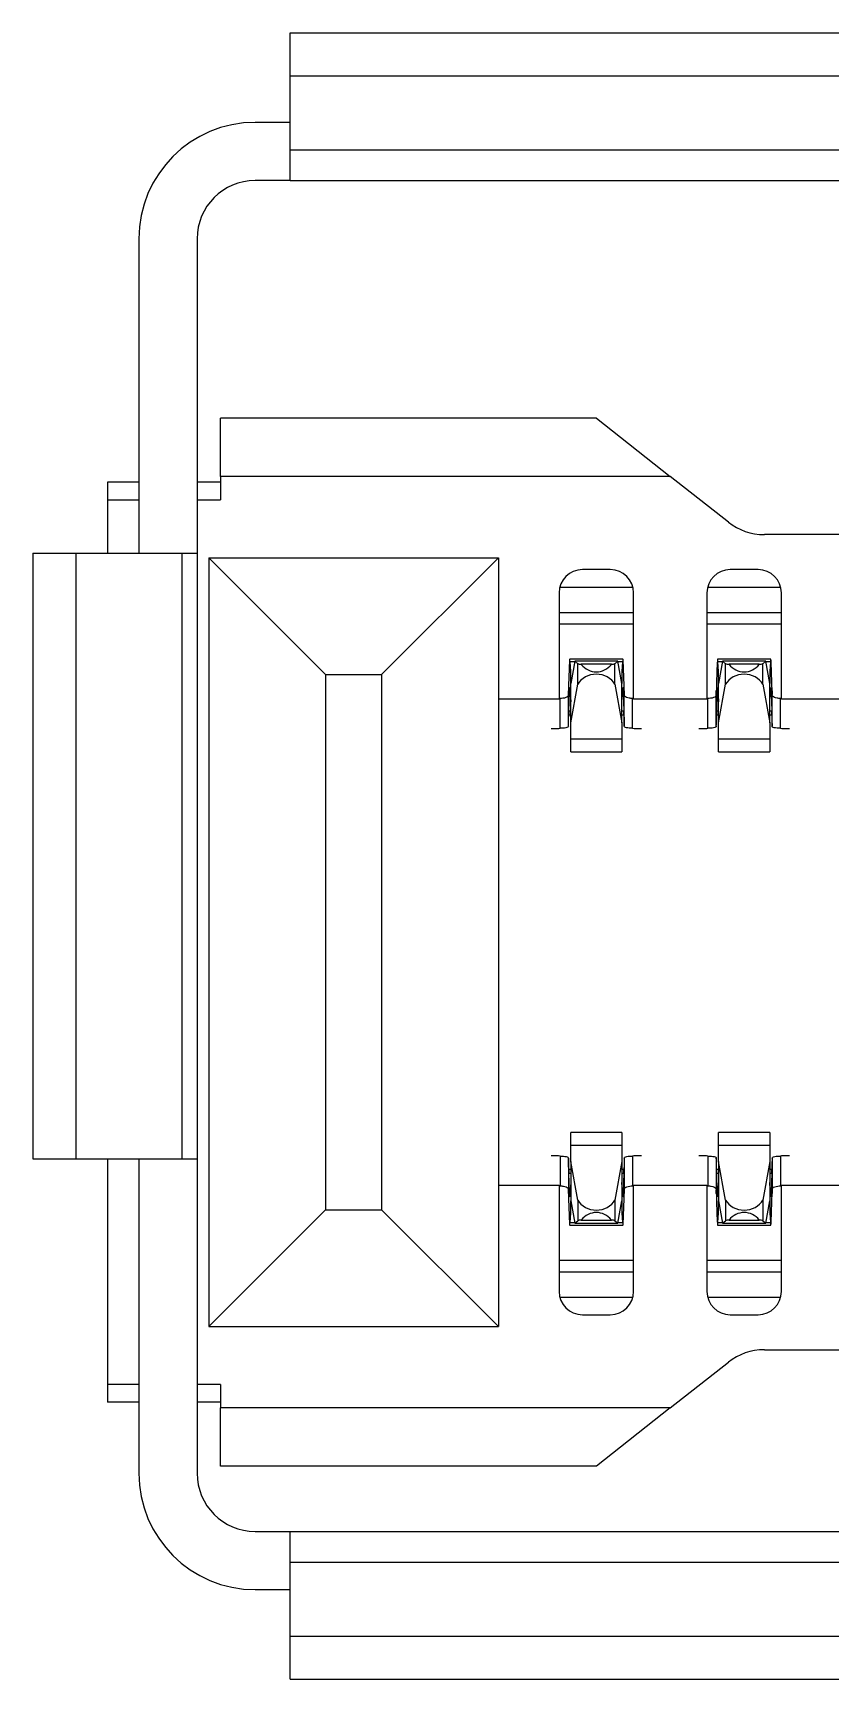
# Model space of a CAD drawing. Header units: millimetres. Extents: x 43 to 185, y 122 to 254.
# Drawn here: x 55.8 to 59.23, y 166 to 173.07 of the extents above; entities that cross this region are included whole.
import ezdxf

# ---------------------------------------------------------------- set-up
doc = ezdxf.new("R2010")
doc.units = ezdxf.units.MM

msp = doc.modelspace()

# ---------------------------------------------------------------- linework, layer by layer
at = {"color": 7, "linetype": 'Continuous', "lineweight": 25}
for p, q in [((56.9069, 172.8879), (56.9069, 173.072)), ((56.9069, 173.072), (61.5919, 173.072)), ((56.9069, 172.8879), (61.5919, 172.8879)), ((56.9069, 172.5696), (56.9069, 172.8879)), ((56.9069, 172.6879), (56.7569, 172.6879)), ((56.9069, 172.5696), (61.5919, 172.5696)), ((56.9069, 172.4379), (56.9069, 172.5696)), ((56.9069, 172.4379), (56.7569, 172.4379)), ((56.9069, 172.4379), (61.5919, 172.4379)), ((56.2569, 172.1879), (56.2569, 170.8379)), ((56.5069, 172.1879), (56.5069, 170.8379)), ((58.2219, 171.4179), (56.6069, 171.4179)), ((56.6069, 171.1679), (56.6069, 171.4179)), ((58.2219, 171.4179), (58.5394, 171.1679)), ((56.2569, 171.1429), (56.1219, 171.1429)), ((56.1219, 171.1429), (56.1219, 171.0679)), ((56.6069, 171.1429), (56.5069, 171.1429)), ((56.6069, 171.1679), (56.6069, 171.0679)), ((58.5394, 171.1679), (56.6069, 171.1679)), ((58.7889, 170.9715), (58.5394, 171.1679)), ((56.1219, 171.0679), (56.2569, 171.0679)), ((56.1219, 171.0679), (56.1219, 170.8379)), ((56.5069, 171.0679), (56.6069, 171.0679)), ((64.6365, 170.9179), (58.9435, 170.9179)), ((55.8019, 170.8379), (55.8019, 168.2379)), ((55.8019, 170.8379), (55.986, 170.8379)), ((55.986, 170.8379), (55.986, 168.2379)), ((55.986, 170.8379), (56.441, 170.8379)), ((56.441, 170.8379), (56.441, 168.2379)), ((56.441, 170.8379), (56.5069, 170.8379)), ((56.5069, 170.8379), (56.5069, 168.2379)), ((56.5569, 170.8179), (56.5569, 167.5179)), ((56.5569, 170.8179), (57.8019, 170.8179)), ((57.0592, 170.3179), (56.5569, 170.8179)), ((57.8019, 170.8179), (57.2996, 170.3179)), ((57.8019, 170.8179), (57.8019, 170.2109)), ((58.2819, 170.7679), (58.1619, 170.7679)), ((58.9169, 170.7679), (58.7969, 170.7679)), ((58.0619, 170.6679), (58.0619, 170.2109)), ((58.0648, 170.6916), (58.3791, 170.6916)), ((58.3819, 170.2109), (58.3819, 170.6679)), ((58.6969, 170.6679), (58.6969, 170.2109)), ((58.6998, 170.6916), (59.0141, 170.6916)), ((59.0169, 170.2109), (59.0169, 170.6679)), ((58.0619, 170.5841), (58.3819, 170.5841)), ((58.6969, 170.5841), (59.0169, 170.5841)), ((58.3819, 170.5335), (58.0619, 170.5335)), ((59.0169, 170.5335), (58.6969, 170.5335)), ((58.336, 170.3831), (58.1078, 170.3831)), ((58.1119, 170.33), (58.1093, 170.3715)), ((58.1289, 170.3715), (58.1093, 170.3715)), ((58.1293, 170.3741), (58.1119, 170.2783)), ((58.1419, 170.3637), (58.1293, 170.3741)), ((58.3145, 170.3741), (58.1293, 170.3741)), ((58.1419, 170.2751), (58.1419, 170.3637)), ((58.2867, 170.3609), (58.1571, 170.3609)), ((58.3145, 170.3741), (58.3019, 170.3637)), ((58.3019, 170.2751), (58.3019, 170.3637)), ((58.3319, 170.2783), (58.3145, 170.3741)), ((58.3345, 170.3715), (58.315, 170.3715)), ((58.3345, 170.3715), (58.3319, 170.33)), ((58.971, 170.3831), (58.7428, 170.3831)), ((58.7469, 170.33), (58.7443, 170.3715)), ((58.7639, 170.3715), (58.7443, 170.3715)), ((58.7643, 170.3741), (58.7469, 170.2783)), ((58.7769, 170.3637), (58.7643, 170.3741)), ((58.9495, 170.3741), (58.7643, 170.3741)), ((58.7769, 170.2751), (58.7769, 170.3637)), ((58.9217, 170.3609), (58.7921, 170.3609)), ((58.9495, 170.3741), (58.9369, 170.3637)), ((58.9369, 170.2751), (58.9369, 170.3637)), ((58.9669, 170.2783), (58.9495, 170.3741)), ((58.9695, 170.3715), (58.95, 170.3715)), ((58.9695, 170.3715), (58.9669, 170.33)), ((57.0592, 170.3179), (57.0592, 168.0179)), ((57.0592, 170.3179), (57.2996, 170.3179)), ((57.2996, 170.3179), (57.2996, 168.0179)), ((58.105, 170.3415), (58.1027, 170.27)), ((58.1119, 170.2783), (58.1119, 170.33)), ((58.1119, 170.1101), (58.1119, 170.2783)), ((58.1119, 170.1101), (58.1419, 170.2751)), ((58.3019, 170.2751), (58.3319, 170.1101)), ((58.3319, 170.33), (58.3319, 170.2783)), ((58.3319, 170.1101), (58.3319, 170.2783)), ((58.3411, 170.27), (58.3388, 170.3415)), ((58.74, 170.3415), (58.7377, 170.27)), ((58.7469, 170.2783), (58.7469, 170.33)), ((58.7469, 170.1101), (58.7469, 170.2783)), ((58.7469, 170.1101), (58.7769, 170.2751)), ((58.9369, 170.2751), (58.9669, 170.1101)), ((58.9669, 170.33), (58.9669, 170.2783)), ((58.9669, 170.1101), (58.9669, 170.2783)), ((58.9761, 170.27), (58.9738, 170.3415)), ((58.0619, 170.2109), (57.8019, 170.2109)), ((57.8019, 170.2109), (57.8019, 168.1249)), ((58.0659, 170.0861), (58.0659, 170.2142)), ((58.1019, 170.0948), (58.1019, 170.231)), ((58.1037, 170.1603), (58.1062, 170.241)), ((58.1093, 170.241), (58.1062, 170.241)), ((58.1084, 170.256), (58.1119, 170.2)), ((58.3319, 170.2), (58.3355, 170.256)), ((58.3376, 170.241), (58.3345, 170.241)), ((58.3376, 170.241), (58.3402, 170.1603)), ((58.3419, 170.0948), (58.3419, 170.231)), ((58.3779, 170.0861), (58.3779, 170.2142)), ((58.6969, 170.2109), (58.3819, 170.2109)), ((58.7009, 170.0861), (58.7009, 170.2142)), ((58.7369, 170.0948), (58.7369, 170.231)), ((58.7387, 170.1603), (58.7412, 170.241)), ((58.7443, 170.241), (58.7412, 170.241)), ((58.7434, 170.256), (58.7469, 170.2)), ((58.9669, 170.2), (58.9705, 170.256)), ((58.9726, 170.241), (58.9695, 170.241)), ((58.9726, 170.241), (58.9752, 170.1603)), ((58.9769, 170.0948), (58.9769, 170.231)), ((59.0129, 170.0861), (59.0129, 170.2142)), ((59.3319, 170.2109), (59.0169, 170.2109)), ((58.1119, 170.1419), (58.1032, 170.1419)), ((58.1119, 170.1603), (58.1037, 170.1603)), ((58.3402, 170.1603), (58.3319, 170.1603)), ((58.3406, 170.1419), (58.3319, 170.1419)), ((58.7469, 170.1419), (58.7382, 170.1419)), ((58.7469, 170.1603), (58.7387, 170.1603)), ((58.9752, 170.1603), (58.9669, 170.1603)), ((58.9756, 170.1419), (58.9669, 170.1419)), ((58.1119, 170.0398), (58.1119, 170.1101)), ((58.3319, 170.1101), (58.3319, 170.0398)), ((58.7469, 170.0398), (58.7469, 170.1101)), ((58.9669, 170.1101), (58.9669, 170.0398)), ((58.3319, 170.0398), (58.1119, 170.0398)), ((58.1119, 169.9849), (58.1119, 170.0398)), ((58.3319, 170.0398), (58.3319, 169.9849)), ((58.9669, 170.0398), (58.7469, 170.0398)), ((58.7469, 169.9849), (58.7469, 170.0398)), ((58.9669, 170.0398), (58.9669, 169.9849)), ((58.1119, 169.9849), (58.3319, 169.9849)), ((58.7469, 169.9849), (58.9669, 169.9849)), ((58.3319, 168.3509), (58.1119, 168.3509)), ((58.1119, 168.2959), (58.1119, 168.3509)), ((58.1119, 168.2256), (58.1119, 168.2959)), ((58.1119, 168.2959), (58.3319, 168.2959)), ((58.3319, 168.3509), (58.3319, 168.2959)), ((58.3319, 168.2959), (58.3319, 168.2256)), ((58.9669, 168.3509), (58.7469, 168.3509)), ((58.7469, 168.2959), (58.7469, 168.3509)), ((58.7469, 168.2256), (58.7469, 168.2959)), ((58.7469, 168.2959), (58.9669, 168.2959)), ((58.9669, 168.3509), (58.9669, 168.2959)), ((58.9669, 168.2959), (58.9669, 168.2256)), ((55.8019, 168.2379), (55.986, 168.2379)), ((55.986, 168.2379), (56.441, 168.2379)), ((56.1219, 168.2379), (56.1219, 167.2679)), ((56.2569, 168.2379), (56.2569, 166.8879)), ((56.441, 168.2379), (56.5069, 168.2379)), ((56.5069, 168.2379), (56.5069, 166.8879)), ((58.0659, 168.2497), (58.0659, 168.1216)), ((58.1019, 168.241), (58.1019, 168.1047)), ((58.1419, 168.0606), (58.1119, 168.2256)), ((58.1119, 168.2256), (58.1119, 168.0574)), ((58.3319, 168.2256), (58.3019, 168.0606)), ((58.3319, 168.2256), (58.3319, 168.0574)), ((58.3419, 168.241), (58.3419, 168.1047)), ((58.3779, 168.2497), (58.3779, 168.1216)), ((58.7009, 168.2497), (58.7009, 168.1216)), ((58.7369, 168.241), (58.7369, 168.1047)), ((58.7769, 168.0606), (58.7469, 168.2256)), ((58.7469, 168.2256), (58.7469, 168.0574)), ((58.9669, 168.2256), (58.9369, 168.0606)), ((58.9669, 168.2256), (58.9669, 168.0574)), ((58.9769, 168.241), (58.9769, 168.1047)), ((59.0129, 168.2497), (59.0129, 168.1216)), ((58.1032, 168.1938), (58.1119, 168.1938)), ((58.1062, 168.0948), (58.1037, 168.1754)), ((58.1037, 168.1754), (58.1119, 168.1754)), ((58.3319, 168.1938), (58.3406, 168.1938)), ((58.3319, 168.1754), (58.3402, 168.1754)), ((58.3402, 168.1754), (58.3376, 168.0948)), ((58.7382, 168.1938), (58.7469, 168.1938)), ((58.7412, 168.0948), (58.7387, 168.1754)), ((58.7387, 168.1754), (58.7469, 168.1754)), ((58.9669, 168.1938), (58.9756, 168.1938)), ((58.9669, 168.1754), (58.9752, 168.1754)), ((58.9752, 168.1754), (58.9726, 168.0948)), ((57.8019, 168.1249), (57.8019, 167.5179)), ((57.8019, 168.1249), (58.0619, 168.1249)), ((58.0619, 168.1249), (58.0619, 167.6679)), ((58.1062, 168.0948), (58.1093, 168.0948)), ((58.1119, 168.1358), (58.1084, 168.0797)), ((58.3355, 168.0797), (58.3319, 168.1358)), ((58.3345, 168.0948), (58.3376, 168.0948)), ((58.3819, 168.1249), (58.6969, 168.1249)), ((58.3819, 167.6679), (58.3819, 168.1249)), ((58.6969, 168.1249), (58.6969, 167.6679)), ((58.7412, 168.0948), (58.7443, 168.0948)), ((58.7469, 168.1358), (58.7434, 168.0797)), ((58.9705, 168.0797), (58.9669, 168.1358)), ((58.9695, 168.0948), (58.9726, 168.0948)), ((59.0169, 167.6679), (59.0169, 168.1249)), ((59.0169, 168.1249), (59.3319, 168.1249)), ((56.5569, 167.5179), (57.0592, 168.0179)), ((57.0592, 168.0179), (57.2996, 168.0179)), ((57.2996, 168.0179), (57.8019, 167.5179)), ((58.1027, 168.0657), (58.105, 167.9943)), ((58.1119, 168.0574), (58.1293, 167.9617)), ((58.1119, 168.0058), (58.1119, 168.0574)), ((58.1419, 168.0606), (58.1419, 167.972)), ((58.3019, 168.0606), (58.3019, 167.972)), ((58.3145, 167.9617), (58.3319, 168.0574)), ((58.3319, 168.0574), (58.3319, 168.0058)), ((58.3388, 167.9943), (58.3411, 168.0657)), ((58.7377, 168.0657), (58.74, 167.9943)), ((58.7469, 168.0574), (58.7643, 167.9617)), ((58.7469, 168.0058), (58.7469, 168.0574)), ((58.7769, 168.0606), (58.7769, 167.972)), ((58.9369, 168.0606), (58.9369, 167.972)), ((58.9495, 167.9617), (58.9669, 168.0574)), ((58.9669, 168.0574), (58.9669, 168.0058)), ((58.9738, 167.9943), (58.9761, 168.0657)), ((58.1078, 167.9526), (58.336, 167.9526)), ((58.1093, 167.9642), (58.1119, 168.0058)), ((58.1093, 167.9642), (58.1289, 167.9642)), ((58.1293, 167.9617), (58.1419, 167.972)), ((58.1293, 167.9617), (58.3145, 167.9617)), ((58.1571, 167.9749), (58.2867, 167.9749)), ((58.3019, 167.972), (58.3145, 167.9617)), ((58.315, 167.9642), (58.3345, 167.9642)), ((58.3319, 168.0058), (58.3345, 167.9642)), ((58.7428, 167.9526), (58.971, 167.9526)), ((58.7443, 167.9642), (58.7469, 168.0058)), ((58.7443, 167.9642), (58.7639, 167.9642)), ((58.7643, 167.9617), (58.7769, 167.972)), ((58.7643, 167.9617), (58.9495, 167.9617)), ((58.7921, 167.9749), (58.9217, 167.9749)), ((58.9369, 167.972), (58.9495, 167.9617)), ((58.95, 167.9642), (58.9695, 167.9642)), ((58.9669, 168.0058), (58.9695, 167.9642)), ((58.0619, 167.8022), (58.3819, 167.8022)), ((58.6969, 167.8022), (59.0169, 167.8022)), ((58.0619, 167.7517), (58.3819, 167.7517)), ((58.6969, 167.7517), (59.0169, 167.7517)), ((58.0648, 167.6442), (58.3791, 167.6442)), ((58.6998, 167.6442), (59.0141, 167.6442)), ((56.5569, 167.5179), (57.8019, 167.5179)), ((58.1619, 167.5679), (58.2819, 167.5679)), ((58.7969, 167.5679), (58.9169, 167.5679)), ((58.9435, 167.4179), (64.6365, 167.4179)), ((58.5394, 167.1679), (58.7889, 167.3643)), ((56.2569, 167.2679), (56.1219, 167.2679)), ((56.1219, 167.2679), (56.1219, 167.1929)), ((56.6069, 167.2679), (56.5069, 167.2679)), ((56.6069, 167.2679), (56.6069, 167.1679)), ((56.2569, 167.1929), (56.1219, 167.1929)), ((56.6069, 167.1929), (56.5069, 167.1929)), ((56.6069, 166.9179), (56.6069, 167.1679)), ((58.5394, 167.1679), (56.6069, 167.1679)), ((58.5394, 167.1679), (58.2219, 166.9179)), ((58.2219, 166.9179), (56.6069, 166.9179)), ((56.7569, 166.6379), (56.9069, 166.6379)), ((56.9069, 166.6379), (61.5919, 166.6379)), ((56.9069, 166.5061), (56.9069, 166.6379)), ((56.9069, 166.5061), (61.5919, 166.5061)), ((56.9069, 166.1879), (56.9069, 166.5061)), ((56.7569, 166.3879), (56.9069, 166.3879)), ((56.9069, 166.1879), (61.5919, 166.1879)), ((56.9069, 166.0037), (56.9069, 166.1879)), ((56.9069, 166.0037), (61.5919, 166.0037))]:
    msp.add_line(p, q, dxfattribs=at)
for centre, radius, start, end in [((56.7569, 172.1879), 0.5, 90, 180), ((56.7569, 172.1879), 0.25, 90, 180), ((58.9435, 171.1679), 0.25, 231.78305, 270), ((58.1619, 170.6679), 0.1, 90, 180), ((58.2819, 170.6679), 0.1, 0, 90), ((58.7969, 170.6679), 0.1, 90, 180), ((58.9169, 170.6679), 0.1, 0, 90), ((58.1619, 167.6679), 0.1, 180, 270), ((58.2819, 167.6679), 0.1, 270, 0), ((58.7969, 167.6679), 0.1, 180, 270), ((58.9169, 167.6679), 0.1, 270, 0), ((58.9435, 167.1679), 0.25, 90, 128.21695), ((56.7569, 166.8879), 0.5, 180, 270), ((56.7569, 166.8879), 0.25, 180, 270)]:
    msp.add_arc(centre, radius, start, end, dxfattribs=at)
for centre, major_axis, ratio, start_param, end_param in [((58.1078, 169.8831), (0, 0.5), 0.013889, 6.067499, 6.694109), ((58.2219, 170.3688), (0.089, 0), 0.12963, 3.59519, 3.896736), ((58.2219, 170.4311), (0, 0.1025), 0.868421, 2.32594, 3.957245), ((58.2219, 170.3688), (0.089, 0), 0.12963, 5.528042, 5.829588), ((58.336, 169.8831), (0, 0.5), 0.013889, 5.872262, 6.498872), ((58.7428, 169.8831), (0, 0.5), 0.013889, 6.067499, 6.694109), ((58.8569, 170.3688), (0.089, 0), 0.12963, 3.59519, 3.896736), ((58.8569, 170.4311), (0, 0.1025), 0.868421, 2.32594, 3.957245), ((58.8569, 170.3688), (0.089, 0), 0.12963, 5.528042, 5.829588), ((58.971, 169.8831), (0, 0.5), 0.013889, 5.872262, 6.498872), ((58.2219, 170.2413), (0.089, 0), 0.868421, 0.453598, 2.687995), ((58.8569, 170.2413), (0.089, 0), 0.868421, 0.453598, 2.687995), ((58.1009, 170.3619), (0, 0.15), 0.013889, 3.652197, 3.842054), ((58.1036, 170.1325), (0, 0.15), 0.013889, 0.410924, 0.700461), ((58.1076, 170.0118), (0, 0.25), 0.013889, 6.067499, 6.694109), ((58.3362, 170.0118), (0, 0.25), 0.013889, 5.872262, 6.498872), ((58.3403, 170.1325), (0, 0.15), 0.013889, 5.582724, 5.872262), ((58.3429, 170.3619), (0, 0.15), 0.013889, 2.441132, 2.630988), ((58.7359, 170.3619), (0, 0.15), 0.013889, 3.652197, 3.842054), ((58.7386, 170.1325), (0, 0.15), 0.013889, 0.410924, 0.700461), ((58.7426, 170.0118), (0, 0.25), 0.013889, 6.067499, 6.694109), ((58.9712, 170.0118), (0, 0.25), 0.013889, 5.872262, 6.498872), ((58.9753, 170.1325), (0, 0.15), 0.013889, 5.582724, 5.872262), ((58.9779, 170.3619), (0, 0.15), 0.013889, 2.441132, 2.630988), ((58.1009, 170.3619), (0, 0.277), 0.013889, 3.409425, 3.794952), ((58.1045, 170.0228), (0, 0.15), 0.013889, 0.410924, 0.65336), ((58.3393, 170.0228), (0, 0.15), 0.013889, 5.629826, 5.872262), ((58.3429, 170.3619), (0, 0.277), 0.013889, 2.488233, 2.873761), ((58.7359, 170.3619), (0, 0.277), 0.013889, 3.409425, 3.794952), ((58.7395, 170.0228), (0, 0.15), 0.013889, 0.410924, 0.65336), ((58.9743, 170.0228), (0, 0.15), 0.013889, 5.629826, 5.872262), ((58.9779, 170.3619), (0, 0.277), 0.013889, 2.488233, 2.873761), ((58.1009, 167.9739), (0, 0.277), 0.013889, 5.629826, 6.015353), ((58.3429, 167.9739), (0, 0.277), 0.013889, 0.267832, 0.65336), ((58.7359, 167.9739), (0, 0.277), 0.013889, 5.629826, 6.015353), ((58.9779, 167.9739), (0, 0.277), 0.013889, 0.267832, 0.65336), ((58.1045, 168.3129), (0, 0.15), 0.013889, 2.488233, 2.730669), ((58.3393, 168.3129), (0, 0.15), 0.013889, 3.552516, 3.794952), ((58.7395, 168.3129), (0, 0.15), 0.013889, 2.488233, 2.730669), ((58.9743, 168.3129), (0, 0.15), 0.013889, 3.552516, 3.794952), ((58.1009, 167.9739), (0, 0.15), 0.013889, 5.582724, 5.772581), ((58.1036, 168.2032), (0, 0.15), 0.013889, 2.441132, 2.730669), ((58.1076, 168.324), (0, 0.25), 0.013889, 2.730669, 3.357279), ((58.3362, 168.324), (0, 0.25), 0.013889, 2.925906, 3.552516), ((58.3403, 168.2032), (0, 0.15), 0.013889, 3.552516, 3.842054), ((58.3429, 167.9739), (0, 0.15), 0.013889, 0.510604, 0.700461), ((58.7359, 167.9739), (0, 0.15), 0.013889, 5.582724, 5.772581), ((58.7386, 168.2032), (0, 0.15), 0.013889, 2.441132, 2.730669), ((58.7426, 168.324), (0, 0.25), 0.013889, 2.730669, 3.357279), ((58.9712, 168.324), (0, 0.25), 0.013889, 2.925906, 3.552516), ((58.9753, 168.2032), (0, 0.15), 0.013889, 3.552516, 3.842054), ((58.9779, 167.9739), (0, 0.15), 0.013889, 0.510604, 0.700461), ((58.2219, 168.0945), (0.089, 0), 0.868421, 3.59519, 5.829588), ((58.8569, 168.0945), (0.089, 0), 0.868421, 3.59519, 5.829588), ((58.1078, 168.4526), (0, 0.5), 0.013889, 2.730669, 3.357279), ((58.2219, 167.967), (0.089, 0), 0.12963, 2.386449, 2.687995), ((58.2219, 167.9046), (0, 0.1025), 0.868421, 5.467533, 7.098838), ((58.2219, 167.967), (0.089, 0), 0.12963, 0.453598, 0.755144), ((58.336, 168.4526), (0, 0.5), 0.013889, 2.925906, 3.552516), ((58.7428, 168.4526), (0, 0.5), 0.013889, 2.730669, 3.357279), ((58.8569, 167.967), (0.089, 0), 0.12963, 2.386449, 2.687995), ((58.8569, 167.9046), (0, 0.1025), 0.868421, 5.467533, 7.098838), ((58.8569, 167.967), (0.089, 0), 0.12963, 0.453598, 0.755144), ((58.971, 168.4526), (0, 0.5), 0.013889, 2.925906, 3.552516)]:
    msp.add_ellipse(centre, major_axis=major_axis, ratio=ratio, start_param=start_param, end_param=end_param, dxfattribs=at)
for points, knots in [([(58.1019, 170.231), (58.1013, 170.2282), (58.1002, 170.2227), (58.0914, 170.2176), (58.0793, 170.2151), (58.07, 170.2144), (58.0659, 170.2142)], [0, 0, 0, 0, 0.274366, 0.549734, 0.803522, 1, 1, 1, 1]), ([(58.3779, 170.2142), (58.3728, 170.2145), (58.3625, 170.2153), (58.351, 170.2183), (58.3434, 170.2233), (58.3424, 170.2284), (58.3419, 170.231)], [0, 0, 0, 0, 0.247969, 0.495995, 0.742908, 1, 1, 1, 1]), ([(58.7369, 170.231), (58.7363, 170.2282), (58.7352, 170.2227), (58.7264, 170.2176), (58.7143, 170.2151), (58.705, 170.2144), (58.7009, 170.2142)], [0, 0, 0, 0, 0.274366, 0.549734, 0.803522, 1, 1, 1, 1]), ([(59.0129, 170.2142), (59.0078, 170.2145), (58.9975, 170.2153), (58.986, 170.2183), (58.9784, 170.2233), (58.9774, 170.2284), (58.9769, 170.231)], [0, 0, 0, 0, 0.247969, 0.495995, 0.742908, 1, 1, 1, 1]), ([(58.0277, 170.0849), (58.0337, 170.085), (58.0446, 170.0853), (58.0594, 170.0859), (58.0659, 170.0861)], [0, 0, 0, 0, 0.559244, 1, 1, 1, 1]), ([(58.1019, 170.0948), (58.1013, 170.0933), (58.1001, 170.0905), (58.0912, 170.0879), (58.0793, 170.0866), (58.07, 170.0863), (58.0659, 170.0861)], [0, 0, 0, 0, 0.26754, 0.535361, 0.797206, 1, 1, 1, 1]), ([(58.3779, 170.0861), (58.3727, 170.0863), (58.3623, 170.0867), (58.3505, 170.0884), (58.3433, 170.091), (58.3423, 170.0936), (58.3419, 170.0948)], [0, 0, 0, 0, 0.260098, 0.520214, 0.780009, 1, 1, 1, 1]), ([(58.3779, 170.0861), (58.3862, 170.0858), (58.4009, 170.0852), (58.4115, 170.085), (58.4161, 170.0849)], [0, 0, 0, 0, 0.5593094, 1, 1, 1, 1]), ([(58.6627, 170.0849), (58.6687, 170.085), (58.6796, 170.0853), (58.6944, 170.0859), (58.7009, 170.0861)], [0, 0, 0, 0, 0.5592442, 1, 1, 1, 1]), ([(58.7369, 170.0948), (58.7363, 170.0933), (58.7351, 170.0905), (58.7262, 170.0879), (58.7143, 170.0866), (58.705, 170.0863), (58.7009, 170.0861)], [0, 0, 0, 0, 0.26754, 0.535361, 0.797206, 1, 1, 1, 1]), ([(59.0129, 170.0861), (59.0077, 170.0863), (58.9973, 170.0867), (58.9855, 170.0884), (58.9783, 170.091), (58.9773, 170.0936), (58.9769, 170.0948)], [0, 0, 0, 0, 0.260098, 0.520214, 0.780009, 1, 1, 1, 1]), ([(59.0129, 170.0861), (59.0212, 170.0858), (59.0359, 170.0852), (59.0465, 170.085), (59.0511, 170.0849)], [0, 0, 0, 0, 0.5593094, 1, 1, 1, 1]), ([(58.0659, 168.2497), (58.0577, 168.25), (58.0429, 168.2506), (58.0323, 168.2508), (58.0277, 168.2509)], [0, 0, 0, 0, 0.559309, 1, 1, 1, 1]), ([(58.0659, 168.2497), (58.0711, 168.2495), (58.0815, 168.2491), (58.0933, 168.2474), (58.1005, 168.2448), (58.1015, 168.2422), (58.1019, 168.241)], [0, 0, 0, 0, 0.260098, 0.520214, 0.780009, 1, 1, 1, 1]), ([(58.3419, 168.241), (58.3425, 168.2424), (58.3438, 168.2453), (58.3526, 168.2478), (58.3645, 168.2492), (58.3738, 168.2495), (58.3779, 168.2497)], [0, 0, 0, 0, 0.26754, 0.535361, 0.797206, 1, 1, 1, 1]), ([(58.4161, 168.2509), (58.4101, 168.2507), (58.3993, 168.2505), (58.3844, 168.2499), (58.3779, 168.2497)], [0, 0, 0, 0, 0.559244, 1, 1, 1, 1]), ([(58.7009, 168.2497), (58.6927, 168.25), (58.6779, 168.2506), (58.6673, 168.2508), (58.6627, 168.2509)], [0, 0, 0, 0, 0.559309, 1, 1, 1, 1]), ([(58.7009, 168.2497), (58.7061, 168.2495), (58.7165, 168.2491), (58.7283, 168.2474), (58.7355, 168.2448), (58.7365, 168.2422), (58.7369, 168.241)], [0, 0, 0, 0, 0.260098, 0.520214, 0.780009, 1, 1, 1, 1]), ([(58.9769, 168.241), (58.9775, 168.2424), (58.9788, 168.2453), (58.9876, 168.2478), (58.9995, 168.2492), (59.0088, 168.2495), (59.0129, 168.2497)], [0, 0, 0, 0, 0.26754, 0.535361, 0.797206, 1, 1, 1, 1]), ([(59.0511, 168.2509), (59.0451, 168.2507), (59.0343, 168.2505), (59.0194, 168.2499), (59.0129, 168.2497)], [0, 0, 0, 0, 0.559244, 1, 1, 1, 1]), ([(58.0659, 168.1216), (58.071, 168.1212), (58.0813, 168.1205), (58.0929, 168.1175), (58.1004, 168.1125), (58.1014, 168.1074), (58.1019, 168.1047)], [0, 0, 0, 0, 0.247969, 0.495995, 0.742908, 1, 1, 1, 1]), ([(58.3419, 168.1047), (58.3425, 168.1075), (58.3436, 168.1131), (58.3524, 168.1181), (58.3645, 168.1207), (58.3738, 168.1213), (58.3779, 168.1216)], [0, 0, 0, 0, 0.274366, 0.549734, 0.803522, 1, 1, 1, 1]), ([(58.7009, 168.1216), (58.706, 168.1212), (58.7163, 168.1205), (58.7279, 168.1175), (58.7354, 168.1125), (58.7364, 168.1074), (58.7369, 168.1047)], [0, 0, 0, 0, 0.247969, 0.495995, 0.742908, 1, 1, 1, 1]), ([(58.9769, 168.1047), (58.9775, 168.1075), (58.9786, 168.1131), (58.9874, 168.1181), (58.9995, 168.1207), (59.0088, 168.1213), (59.0129, 168.1216)], [0, 0, 0, 0, 0.274366, 0.549734, 0.803522, 1, 1, 1, 1])]:
    msp.add_open_spline(points, degree=3, knots=knots, dxfattribs=at)

doc.saveas('drawing.dxf')
